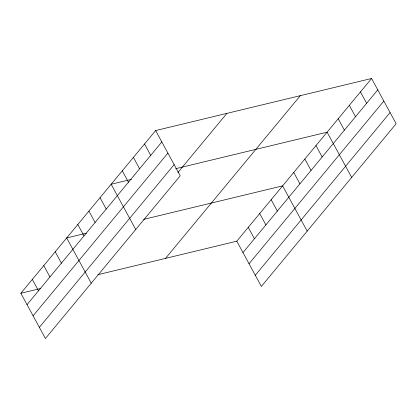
<?xml version="1.0" encoding="UTF-8"?>
<svg xmlns="http://www.w3.org/2000/svg" width="417" height="417" viewBox="0 0 417 417"><rect width="100%" height="100%" fill="white"/><g stroke="black" fill="none" stroke-linecap="round" stroke-linejoin="round"><path stroke-width="0.63" d="M155.64 130.557L180.212 175.807L45.422 338.515L20.85 293.266L155.64 130.557L371.578 78.485L396.15 123.734L261.36 286.443L236.788 241.193L371.578 78.485M27.032 304.65L161.822 141.942M33.099 315.825L167.889 153.117M39.354 327.34L174.139 164.632M177.887 172.534L226.9 113.372M165.528 258.373L300.318 95.67M242.97 252.577L377.76 89.869M249.043 263.752L383.833 101.044M255.293 275.267L390.083 112.559M131.433 179.362L111.162 184.251L135.728 229.501M175.661 168.697L327.1 132.179L351.672 177.428M86.335 233.202L66.678 237.945L91.25 283.195M143.636 219.384L282.617 185.873L307.188 231.122M20.85 293.266L40.506 288.522M97.807 274.709L236.788 241.193M360.46 91.907L366.642 103.296M349.342 105.329L355.524 116.718M338.218 118.756L344.4 130.14M315.982 145.601L322.164 156.985M304.858 159.023L311.04 170.412M293.74 172.45L299.922 183.834M271.159 199.701L277.341 211.085M259.702 213.53L265.884 224.919M248.245 227.364L254.427 238.748M144.522 143.98L150.704 155.364M133.398 157.402L139.58 168.791M122.28 170.824L128.462 182.213M100.038 197.674L106.22 209.058M88.92 211.096L95.102 222.485M77.797 224.518L83.979 235.907M55.221 251.774L61.403 263.158M43.764 265.603L49.946 276.992M32.307 279.432L38.489 290.821"/></g></svg>
